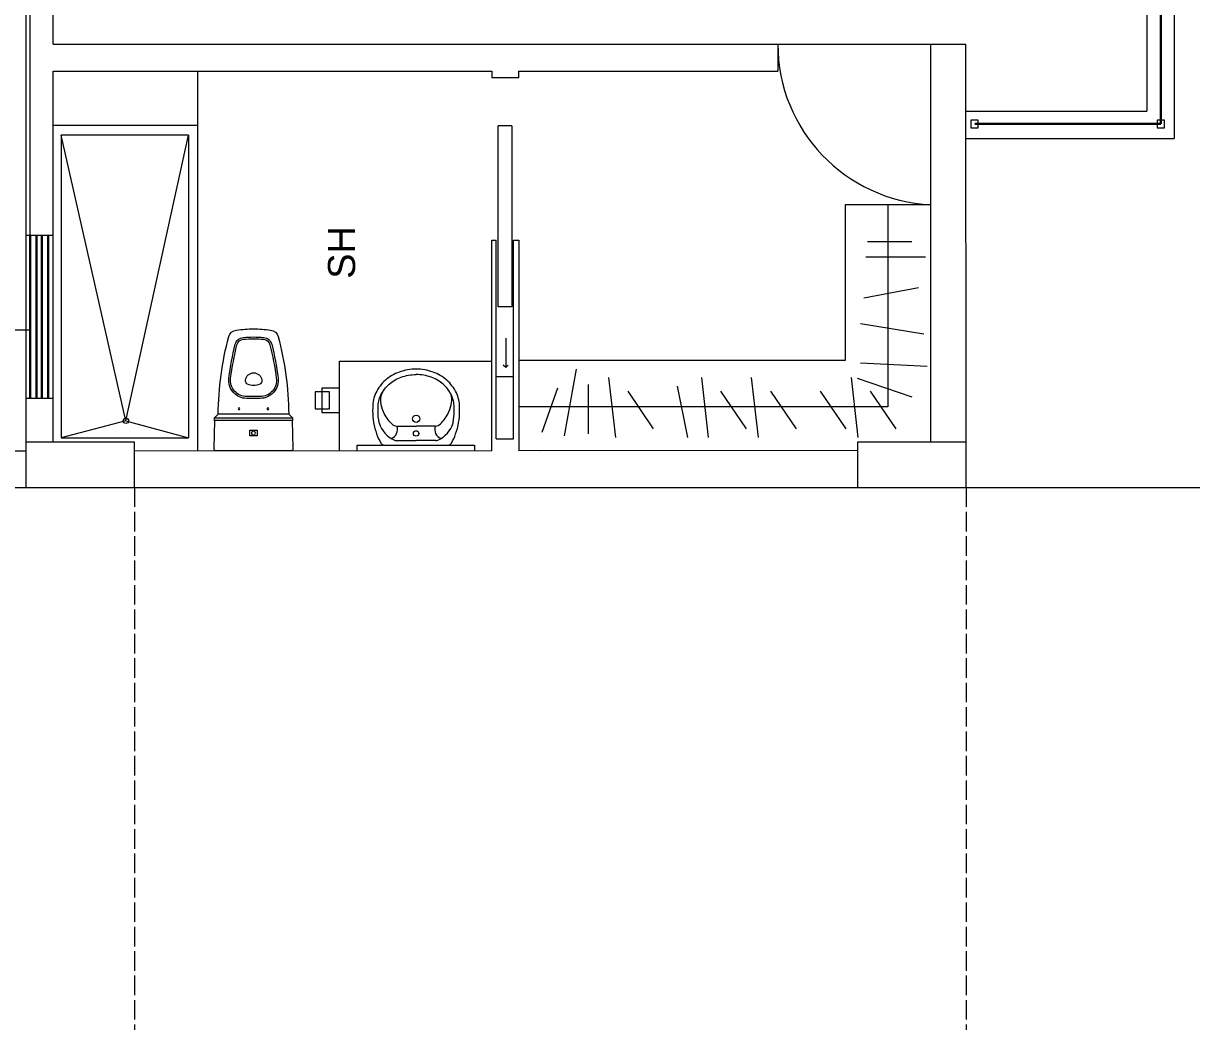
# Model space of a CAD drawing. Header units: metres. Extents: x -2 to 3328848, y -2 to 2725060.
# Drawn here: x 1663092.9 to 1663157.5, y 1364251.1 to 1364306.3 of the extents above; entities that cross this region are included whole.
import ezdxf

# ---------------------------------------------------------------- set-up
doc = ezdxf.new("R2010")
doc.units = ezdxf.units.M
doc.linetypes.add('ACAD_ISO02W100', pattern=[15, 12, -3])
doc.layers.get('0').update_dxf_attribs({"color": 253, "lineweight": 0})
for name, color, linetype, lineweight in [('ICT_TOMAS', 1, 'Continuous', 0), ('L.COLUMNA', 253, 'Continuous', 0), ('muebles', 253, 'Continuous', 0), ('NOFIJO', 253, 'Continuous', 0), ('PUERTAS', 253, 'Continuous', 0), ('ventanas', 253, 'Continuous', 30)]:
    doc.layers.add(name, color=color, linetype=linetype, lineweight=lineweight)
doc.styles.get("Standard").update_dxf_attribs({"font": 'arial.ttf'})

# ---------------------------------------------------------------- blocks, each defined once
blk = doc.blocks.new('ISS-I-19')
for points in [[(-0.2097, 0), (0.2097, 0, -0.423114), (0.2197, -0.0103), (0.215, -0.165), (-0.215, -0.165), (-0.2197, -0.0103, -0.423114)], [(-0.195, -0.2, 0.063391), (-0.1364, -0.6288, 0.305778), (-0.0942, -0.6655, 0.026376), (0, -0.672, 0.026376), (0.0942, -0.6655, 0.305778), (0.1364, -0.6288, 0.063391), (0.195, -0.2)], [(0.0348, -0.3652, 0.191623), (-0.0325, -0.3652, 0.289538), (-0.0439, -0.3833), (-0.0439, -0.3888, 0.888012), (0.0462, -0.3888), (0.0462, -0.3833, 0.289538)]]:
    blk.add_lwpolyline(points, format="xyb", close=True)
blk.add_lwpolyline([(0.0198, -0.1114), (0.0198, -0.0795), (-0.0198, -0.0795), (-0.0198, -0.1114)], close=True)
for points in [[(-0.215, -0.165), (-0.215, -0.18), (0.215, -0.18), (0.215, -0.165)], [(-0.215, -0.18), (-0.195, -0.2)], [(0.215, -0.18), (0.195, -0.2)]]:
    blk.add_lwpolyline(points)
for points in [[(-0.0007, -0.627, 0.016864), (0.0566, -0.6241, 0.321456), (0.1009, -0.5863, 0.028421), (0.1361, -0.4001, 0.452707), (0.0369, -0.2871), (-0.0369, -0.2871, 0.452707), (-0.1361, -0.4001, 0.028421), (-0.1009, -0.5863, 0.321456), (-0.0566, -0.6241, 0.016864), (0.0007, -0.627)], [(-0.0009, -0.617, 0.016864), (0.0557, -0.6142, 0.321456), (0.0912, -0.5839, 0.028421), (0.1262, -0.3988, 0.452707), (0.0369, -0.2971), (-0.0369, -0.2971, 0.452707), (-0.1262, -0.3988, 0.028421), (-0.0912, -0.5839, 0.321456), (-0.0557, -0.6142, 0.016864), (0.0009, -0.617, -0.000262), (0, -0.617, -0.000262), (-0.0009, -0.617, 0.000262), (0, -0.617, 0.000262), (0.0009, -0.617, -0.000262), (0, -0.617, -0.000262), (-0.0009, -0.617, 0.000262), (0, -0.617, 0.000262), (0.0009, -0.617)]]:
    blk.add_lwpolyline(points, format="xyb")
for centre, radius in [((0, -0.0955), 0.0109), ((-0.08, -0.23), 0.005), ((0.08, -0.23), 0.005)]:
    blk.add_circle(centre, radius)
blk = doc.blocks.new('SAPLS510')
for p, q in [((-0.1098, -0.025), (0, -0.025)), ((0.1098, -0.025), (0, -0.025)), ((-0.1061, -0.105), (0, -0.105)), ((0.1061, -0.105), (0, -0.105))]:
    blk.add_line(p, q)
blk.add_lwpolyline([(0.1775, 0), (-0.1775, 0, 0.27095), (-0.1949, -0.0102, 0.041198), (-0.2183, -0.0611, 0.087147), (-0.2406, -0.1885, 0.014423), (-0.24, -0.21, 0.110985), (-0.2223, -0.2889, 0.102819), (-0.1697, -0.3585, 0.093047), (-0.0933, -0.4036, 0.087147), (0, -0.42, 0.087147), (0.0933, -0.4036, 0.093047), (0.1697, -0.3585, 0.102819), (0.2223, -0.2889, 0.110985), (0.24, -0.21, -0.014423), (0.2406, -0.1885, 0.087147), (0.2183, -0.0611, 0.041198), (0.1949, -0.0102, 0.27095), (0.1775, 0)], format="xyb", close=True)
for points in [[(-0.2043, -0.1227, 0.048163), (-0.2106, -0.1885, 0.015067), (-0.21, -0.2092, 0.042482)], [(-0.1343, -0.1166, 0.092164), (-0.1808, -0.1839, 0.064814), (-0.196, -0.2348, 0.10564)], [(0.1343, -0.1166, -0.092164), (0.1808, -0.1839, -0.064814), (0.196, -0.2348, -0.10564)], [(0.2043, -0.1227, -0.048163), (0.2106, -0.1885, -0.015067), (0.21, -0.2092, -0.042482)], [(-0.21, -0.2092, 0.11237), (-0.1951, -0.2761, 0.102819), (-0.15, -0.3359, 0.093047), (-0.083, -0.3754, 0.087147), (0, -0.39, 0.087147)], [(-0.2058, -0.2457, 0.000644), (-0.2057, -0.2465, 0.042482)], [(0.21, -0.2092, -0.11237), (0.1951, -0.2761, -0.102819), (0.15, -0.3359, -0.093047), (0.083, -0.3754, -0.087147), (0, -0.39, -0.087147)], [(0.2058, -0.2457, -0.000644), (0.2057, -0.2465, -0.042482)]]:
    blk.add_lwpolyline(points, format="xyb")
for centre, radius in [((0, -0.0642), 0.015), ((0, -0.1453), 0.02)]:
    blk.add_circle(centre, radius)
for centre, radius, start, end in [((-0.0597, -0.1651), 0.1507, 113.65969, 163.64961), ((-0.1571, -0.0866), 0.0542, 340.1112, 68.72269), ((-0.1101, -0.05), 0.025, 89.71161, 113.65967), ((-0.1098, -0.115), 0.09, 89.99996, 90.49075), ((0.1571, -0.0866), 0.0542, 111.27731, 199.8888), ((0.1098, -0.115), 0.09, 89.50925, 90.00004), ((0.1101, -0.05), 0.025, 66.34033, 90.28839), ((0.0597, -0.1651), 0.1507, 16.35039, 66.34031), ((-0.1061, -0.145), 0.04, 90, 134.81574), ((0.1061, -0.145), 0.04, 45.18426, 90), ((-0.1072, -0.2493), 0.09, 170.71224, 213.50158), ((0.1072, -0.2493), 0.09, 326.49842, 9.28776)]:
    blk.add_arc(centre, radius, start, end)

msp = doc.modelspace()

# ---------------------------------------------------------------- linework, layer by layer
at = {"ltscale": 0.02}
for p, q in [((1663156.502, 1364347.95), (1663156.502, 1364299.95)), ((1663155.002, 1364346.45), (1663155.002, 1364301.45)), ((1663094.529, 1364305.168), (1663094.529, 1364327.11)), ((1663094.529, 1364305.168), (1663143.056, 1364305.168)), ((1663134.597, 1364305.168), (1663134.597, 1364303.668)), ((1663143.051, 1364283.15), (1663143.058, 1364305.168)), ((1663143.056, 1364305.168), (1663144.993, 1364305.168)), ((1663145.002, 1364283.15), (1663144.993, 1364305.168)), ((1663094.529, 1364283.15), (1663094.529, 1364303.668)), ((1663094.529, 1364303.668), (1663118.779, 1364303.668)), ((1663118.779, 1364303.668), (1663118.779, 1364303.297)), ((1663118.779, 1364303.668), (1663118.779, 1364303.297)), ((1663120.279, 1364303.297), (1663118.779, 1364303.297)), ((1663120.279, 1364303.668), (1663134.597, 1364303.668)), ((1663120.279, 1364303.297), (1663120.279, 1364303.668)), ((1663145.002, 1364301.45), (1663155.002, 1364301.45)), ((1663119.891, 1364300.64), (1663119.14, 1364300.64)), ((1663145.002, 1364299.95), (1663156.502, 1364299.95)), ((1663118.779, 1364282.667), (1663118.779, 1364294.318)), ((1663118.779, 1364294.018), (1663118.779, 1364294.318)), ((1663118.779, 1364294.318), (1663119.031, 1364294.318)), ((1663119.031, 1364283.335), (1663119.031, 1364294.318)), ((1663119.989, 1364283.335), (1663119.989, 1364294.318)), ((1663119.989, 1364294.318), (1663120.279, 1364294.318)), ((1663120.279, 1364294.318), (1663120.279, 1364282.667)), ((1663119.55, 1364288.896), (1663119.55, 1364287.29)), ((1663119.55, 1364287.29), (1663119.412, 1364287.419)), ((1663119.686, 1364287.419), (1663119.55, 1364287.29)), ((1663093.022, 1364282.65), (1663033.022, 1364282.65)), ((1663118.779, 1364282.667), (1663099.022, 1364282.65)), ((1663139.002, 1364282.683), (1663120.279, 1364282.667))]:
    msp.add_line(p, q, dxfattribs=at)
for p, q in [((1663093.029, 1364344.65), (1663093.029, 1364283.15)), ((1663094.529, 1364294.575), (1663093.029, 1364294.575)), ((1663119.031, 1364286.791), (1663119.989, 1364286.791)), ((1663094.529, 1364285.575), (1663093.029, 1364285.575)), ((1663119.031, 1364283.335), (1663119.989, 1364283.335)), ((1663121.43, 1364282.65), (1663121.43, 1364282.65))]:
    msp.add_line(p, q)
msp.add_lwpolyline([(1663191.022, 1364280.65), (1663191.022, 1364500.65), (1662791.022, 1364500.65), (1662791.022, 1364280.65)], close=True)
msp.add_lwpolyline([(1663119.891, 1364300.64), (1663119.891, 1364290.64), (1663119.14, 1364290.64), (1663119.14, 1364300.64)], dxfattribs=at)
for points in [[(1663145.266, 1364300.961), (1663145.266, 1364300.53), (1663145.675, 1364300.53), (1663145.675, 1364300.961)], [(1663155.562, 1364300.961), (1663155.562, 1364300.53), (1663155.971, 1364300.53), (1663155.971, 1364300.961)]]:
    msp.add_lwpolyline(points, close=True, dxfattribs=at)
at = {"layer": 'ICT_TOMAS'}
msp.add_lwpolyline([(1662996.216, 1364379.9), (1662996.216, 1364289.374), (1663093.259, 1364289.374), (1663093.259, 1364330.986), (1663095.158, 1364330.986)], dxfattribs=at)
at = {"layer": 'L.COLUMNA', "linetype": 'ACAD_ISO02W100', "ltscale": 0.09}
for p, q in [((1663099.022, 1364280.65), (1663099.022, 1364221.544)), ((1663145.002, 1364280.65), (1663145.002, 1364221.544))]:
    msp.add_line(p, q, dxfattribs=at)
at = {"layer": 'muebles'}
for p, q in [((1663102.529, 1364282.667), (1663102.529, 1364303.668)), ((1663102.529, 1364300.667), (1663094.529, 1364300.667)), ((1663094.974, 1364300.126), (1663094.974, 1364283.395)), ((1663102.012, 1364300.126), (1663102.012, 1364283.395)), ((1663094.974, 1364283.395), (1663102.012, 1364283.395))]:
    msp.add_line(p, q, dxfattribs=at)
at = {"layer": 'muebles', "ltscale": 0.02}
for p, q in [((1663098.551, 1364284.336), (1663094.974, 1364300.126)), ((1663102.012, 1364300.126), (1663094.974, 1364300.126)), ((1663098.551, 1364284.336), (1663102.012, 1364300.126)), ((1663143.056, 1364296.281), (1663138.322, 1364296.271)), ((1663138.322, 1364296.271), (1663138.322, 1364287.667)), ((1663140.681, 1364296.271), (1663140.681, 1364285.108)), ((1663139.549, 1364294.251), (1663142.003, 1364294.251)), ((1663139.455, 1364293.4), (1663142.758, 1364293.4)), ((1663139.36, 1364291.132), (1663142.381, 1364291.699)), ((1663139.171, 1364289.714), (1663142.664, 1364289.147)), ((1663110.368, 1364282.667), (1663110.368, 1364287.635)), ((1663110.368, 1364287.635), (1663118.779, 1364287.635)), ((1663138.322, 1364287.667), (1663120.279, 1364287.667)), ((1663122.803, 1364283.51), (1663123.463, 1364287.196)), ((1663139.171, 1364287.541), (1663142.853, 1364287.352)), ((1663125.634, 1364283.416), (1663125.257, 1364286.723)), ((1663130.771, 1364283.416), (1663130.394, 1364286.723)), ((1663133.528, 1364283.416), (1663133.15, 1364286.723)), ((1663139.04, 1364283.416), (1663138.662, 1364286.723)), ((1663138.981, 1364286.69), (1663142.002, 1364285.651)), ((1663110.368, 1364286.14), (1663109.377, 1364286.14)), ((1663109.377, 1364286.14), (1663109.377, 1364284.789)), ((1663121.575, 1364283.699), (1663122.425, 1364286.156)), ((1663124.124, 1364283.605), (1663124.124, 1364286.345)), ((1663126.295, 1364285.967), (1663127.711, 1364283.888)), ((1663129.033, 1364286.251), (1663129.599, 1364283.416)), ((1663131.432, 1364285.967), (1663132.848, 1364283.888)), ((1663134.188, 1364285.967), (1663135.604, 1364283.888)), ((1663136.945, 1364285.967), (1663138.361, 1364283.888)), ((1663139.701, 1364285.967), (1663141.117, 1364283.888)), ((1663109.377, 1364284.789), (1663110.368, 1364284.789)), ((1663140.681, 1364285.108), (1663120.279, 1364285.108)), ((1663098.551, 1364284.336), (1663094.974, 1364283.395)), ((1663098.551, 1364284.336), (1663102.012, 1364283.395)), ((1663111.342, 1364282.667), (1663111.342, 1364282.994)), ((1663111.342, 1364282.994), (1663117.829, 1364282.994)), ((1663117.829, 1364282.994), (1663117.829, 1364282.667))]:
    msp.add_line(p, q, dxfattribs=at)
msp.add_lwpolyline([(1663109.022, 1364285.941), (1663109.022, 1364285.002), (1663109.817, 1364285.002), (1663109.817, 1364285.941)], close=True, dxfattribs=at)
msp.add_circle((1663098.551, 1364284.336), 0.15, dxfattribs=at)
at = {"layer": 'NOFIJO', "ltscale": 0.02}
for points in [[(1663099.022, 1364280.65), (1663099.022, 1364283.15), (1663093.022, 1364283.15), (1663093.022, 1364280.65)], [(1663145.002, 1364280.65), (1663145.002, 1364283.15), (1663139.002, 1364283.15), (1663139.002, 1364280.65)]]:
    msp.add_lwpolyline(points, close=True, dxfattribs=at)
at = {"layer": 'PUERTAS'}
msp.add_arc((1663143.494, 1364305.168), 8.897, 180, 267.1767, dxfattribs=at)
at = {"layer": 'ventanas', "ltscale": 0.02}
for p, q in [((1663155.777, 1364347.261), (1663155.777, 1364300.753)), ((1663155.777, 1364300.753), (1663145.481, 1364300.753))]:
    msp.add_line(p, q, dxfattribs=at)
at = {"layer": 'ventanas'}
for p, q in [((1663093.259, 1364294.575), (1663093.259, 1364285.575)), ((1663093.608, 1364294.575), (1663093.608, 1364285.575)), ((1663093.908, 1364294.575), (1663093.908, 1364285.575)), ((1663094.259, 1364294.575), (1663094.259, 1364285.575))]:
    msp.add_line(p, q, dxfattribs=at)

# ---------------------------------------------------------------- block references
at = {"layer": 'muebles', "yscale": 10, "zscale": 10, "rotation": 180}
for name, p, xscale in [('ISS-I-19', (1663105.606, 1364282.701), -10), ('SAPLS510', (1663114.599, 1364282.994), 10)]:
    msp.add_blockref(name, p, dxfattribs=dict(at, xscale=xscale))

# ---------------------------------------------------------------- texts
at = {"linetype": 'Continuous', "insert": (1663109.725, 1364292.19), "char_height": 1.5, "attachment_point": 1, "rotation": 90}
msp.add_mtext_dynamic_manual_height_columns('SH', width=45.32036, gutter_width=125, heights=[0], dxfattribs=at)

doc.saveas('drawing.dxf')
